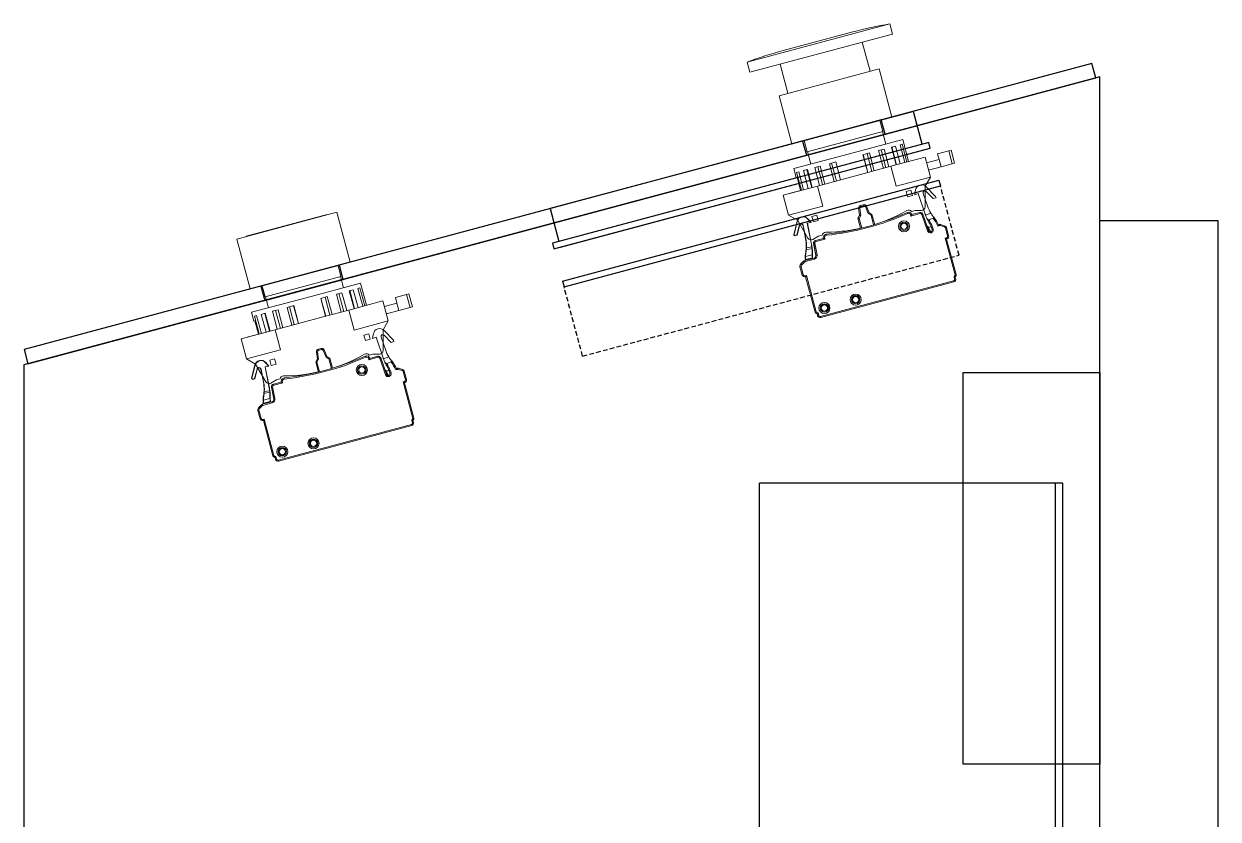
# Model space of a CAD drawing. Header units: millimetres. Extents: x -829 to 2887, y -460 to 1788.
# Drawn here: x -829 to -506, y 721.7 to 936.8 of the extents above; entities that cross this region are included whole.
import ezdxf

# ---------------------------------------------------------------- set-up
doc = ezdxf.new("R2010")
doc.units = ezdxf.units.MM
doc.linetypes.add('HIDDEN', pattern=[1.905, 1.27, -0.635])
doc.layers.add('Canaletas', color=1, linetype='Continuous')

msp = doc.modelspace()

# ---------------------------------------------------------------- linework, layer by layer
at = {"linetype": 'Continuous', "lineweight": 15}
for p, q in [((-633.429, 926.483), (-594.792, 936.836)), ((-594.792, 936.836), (-594.054, 934.083)), ((-632.691, 923.731), (-594.054, 934.083)), ((-623.657, 929.619), (-604.822, 934.666)), ((-602.264, 931.883), (-600.155, 924.011)), ((-632.691, 923.731), (-633.429, 926.483)), ((-624.786, 917.411), (-597.74, 924.658)), ((-622.371, 918.058), (-624.481, 925.931)), ((-597.74, 924.658), (-594.246, 911.618)), ((-621.292, 904.371), (-624.786, 917.411)), ((-621.292, 904.371), (-594.246, 911.618)), ((-617.205, 902.257), (-596.728, 907.744)), ((-597.53, 910.738), (-596.728, 907.744)), ((-596.824, 907.718), (-595.919, 904.337)), ((-617.205, 902.257), (-618.008, 905.251)), ((-591.33, 905.567), (-606.061, 901.62)), ((-591.33, 905.567), (-589.726, 899.578)), ((-606.061, 901.62), (-620.791, 897.673)), ((-616.203, 898.902), (-617.109, 902.283)), ((-602.083, 901.443), (-600.332, 901.912)), ((-602.083, 901.443), (-600.789, 896.613)), ((-602.048, 901.452), (-600.754, 896.623)), ((-600.946, 901.748), (-599.651, 896.918)), ((-600.332, 901.912), (-599.037, 897.083)), ((-597.854, 902.576), (-596.364, 902.975)), ((-597.854, 902.576), (-596.56, 897.747)), ((-597.191, 902.754), (-595.897, 897.924)), ((-596.364, 902.975), (-595.07, 898.146)), ((-594.398, 903.502), (-593.315, 903.792)), ((-594.398, 903.502), (-593.103, 898.673)), ((-594.274, 903.535), (-592.98, 898.706)), ((-593.315, 903.792), (-592.021, 898.963)), ((-592.053, 904.131), (-591.484, 904.283)), ((-592.053, 904.131), (-590.759, 899.301)), ((-591.484, 904.283), (-590.19, 899.453)), ((-578.87, 902.487), (-581.902, 901.674)), ((-581.488, 900.129), (-581.902, 901.674)), ((-578.234, 902.657), (-578.87, 902.487)), ((-577.938, 899.009), (-578.87, 902.487)), ((-578.234, 902.657), (-577.302, 899.18)), ((-615.136, 897.945), (-613.647, 898.345)), ((-615.136, 897.945), (-613.842, 893.116)), ((-614.31, 898.167), (-613.015, 893.337)), ((-613.647, 898.345), (-612.353, 893.515)), ((-611.169, 899.008), (-609.418, 899.478)), ((-611.169, 899.008), (-609.875, 894.179)), ((-610.555, 899.173), (-609.261, 894.343)), ((-609.452, 899.468), (-608.158, 894.639)), ((-609.418, 899.478), (-608.124, 894.648)), ((-601.8, 896.343), (-594.507, 898.297)), ((-585.282, 900.768), (-594.507, 898.297)), ((-594.507, 898.297), (-593.058, 892.887)), ((-583.833, 895.359), (-585.282, 900.768)), ((-584.868, 899.223), (-581.488, 900.129)), ((-584.351, 897.291), (-580.97, 898.197)), ((-581.488, 900.129), (-580.97, 898.197)), ((-577.938, 899.009), (-580.97, 898.197)), ((-577.302, 899.18), (-577.938, 899.009)), ((-620.157, 895.306), (-620.791, 897.673)), ((-620.157, 895.306), (-619.907, 895.373)), ((-620.017, 896.638), (-619.448, 896.79)), ((-620.017, 896.638), (-618.725, 891.818)), ((-619.907, 895.373), (-618.939, 891.761)), ((-619.448, 896.79), (-618.154, 891.961)), ((-618.185, 897.128), (-617.103, 897.418)), ((-618.185, 897.128), (-616.891, 892.299)), ((-617.227, 897.385), (-615.932, 892.556)), ((-617.103, 897.418), (-615.809, 892.589)), ((-614.405, 892.965), (-607.112, 894.919)), ((-601.8, 896.343), (-607.112, 894.919)), ((-593.058, 892.887), (-583.833, 895.359)), ((-583.833, 895.359), (-585.247, 892.91)), ((-614.405, 892.965), (-623.63, 890.493)), ((-618.156, 891.97), (-621.052, 891.194)), ((-612.956, 887.556), (-614.405, 892.965)), ((-590.415, 891.525), (-589.111, 891.874)), ((-590.415, 891.525), (-590.027, 890.076)), ((-589.111, 891.874), (-588.723, 890.425)), ((-587.837, 891.907), (-588.093, 890.594)), ((-585.247, 887.375), (-585.247, 892.91)), ((-582.43, 890.158), (-584.946, 892.763)), ((-622.18, 885.084), (-623.63, 890.493)), ((-621.396, 891.102), (-622.308, 890.858)), ((-622.308, 890.858), (-622.306, 890.848)), ((-621.052, 891.194), (-621.396, 891.102)), ((-621.396, 891.102), (-621.394, 891.092)), ((-621.052, 891.194), (-621.049, 891.185)), ((-588.723, 890.425), (-590.027, 890.076)), ((-588.093, 890.594), (-587.147, 890.92)), ((-587.147, 890.92), (-585.239, 885.377)), ((-584.621, 887.576), (-585.789, 890.968)), ((-584.956, 891.479), (-583.096, 889.552)), ((-583.096, 889.552), (-582.323, 889.759)), ((-582.323, 889.759), (-582.43, 890.158)), ((-771.446, 878.631), (-744.4, 885.878)), ((-768.864, 879.427), (-747.034, 885.276)), ((-747.034, 885.276), (-747.008, 885.179)), ((-744.4, 885.878), (-740.777, 872.355)), ((-622.18, 885.084), (-612.956, 887.556)), ((-619.731, 883.67), (-622.18, 885.084)), ((-614.563, 885.055), (-615.867, 884.705)), ((-614.175, 883.606), (-614.563, 885.055)), ((-602.996, 885.048), (-603.453, 884.257)), ((-603.245, 886.939), (-602.996, 885.048)), ((-602.686, 884.986), (-602.948, 886.978)), ((-601.987, 887.907), (-602.733, 887.707)), ((-602.733, 887.707), (-602.655, 887.417)), ((-602.655, 887.417), (-601.909, 887.617)), ((-601.987, 887.907), (-601.909, 887.617)), ((-601.436, 887.384), (-600.667, 885.527)), ((-600.429, 885.736), (-601.159, 887.498)), ((-600.667, 885.527), (-599.895, 885.082)), ((-599.638, 885.279), (-600.429, 885.736)), ((-599.895, 885.082), (-599.194, 882.463)), ((-598.906, 882.548), (-599.638, 885.279)), ((-589.119, 884.832), (-586.625, 885.501)), ((-588, 886.375), (-588.966, 886.116)), ((-586.702, 885.791), (-588.829, 885.221)), ((-586.247, 886.375), (-588, 886.375)), ((-586.702, 885.791), (-586.625, 885.501)), ((-586.143, 885.245), (-584.614, 880.806)), ((-584.331, 880.903), (-585.859, 885.342)), ((-585.129, 885.073), (-583.695, 885.612)), ((-620.795, 879.878), (-619.919, 883.392)), ((-620.723, 879.879), (-619.851, 883.375)), ((-619.335, 882.302), (-619.973, 879.743)), ((-619.851, 883.375), (-619.919, 883.392)), ((-619.267, 882.285), (-619.915, 879.686)), ((-619.731, 883.67), (-616.963, 878.876)), ((-619.335, 882.302), (-619.267, 882.285)), ((-618.223, 882.273), (-618.291, 882.259)), ((-617.607, 878.737), (-618.291, 882.259)), ((-617.538, 878.75), (-618.223, 882.273)), ((-616.188, 883.072), (-617.159, 882.883)), ((-617.159, 882.883), (-616.041, 877.129)), ((-617.091, 882.897), (-615.972, 877.142)), ((-617.039, 884.05), (-616.986, 884.096)), ((-617.039, 884.05), (-616.188, 883.072)), ((-616.986, 884.096), (-616.109, 883.087)), ((-616.188, 883.072), (-616.109, 883.087)), ((-615.479, 883.256), (-615.867, 884.705)), ((-615.479, 883.256), (-614.175, 883.606)), ((-603.453, 884.257), (-602.721, 881.526)), ((-603.131, 884.215), (-602.686, 884.986)), ((-602.43, 881.596), (-603.131, 884.215)), ((-584.77, 882.179), (-583.746, 880.583)), ((-584.244, 883.833), (-583.096, 884.265)), ((-583.977, 881.862), (-583.63, 881.955)), ((-581.802, 882.134), (-581.393, 882.244)), ((-581.471, 882.534), (-581.635, 882.49)), ((-581.393, 882.244), (-581.471, 882.534)), ((-581.186, 882.244), (-580.084, 881.949)), ((-580.007, 882.238), (-581.108, 882.534)), ((-767.823, 865.108), (-771.446, 878.631)), ((-768.838, 879.33), (-768.864, 879.427)), ((-620.723, 879.879), (-620.795, 879.878)), ((-620.688, 879.479), (-620.795, 879.878)), ((-620.638, 879.565), (-620.723, 879.879)), ((-619.915, 879.686), (-620.688, 879.479)), ((-620.638, 879.565), (-620.688, 879.479)), ((-619.973, 879.743), (-620.638, 879.565)), ((-619.973, 879.743), (-619.915, 879.686)), ((-617.538, 878.75), (-617.607, 878.737)), ((-615.597, 878.51), (-614.08, 879.386)), ((-612.784, 878.802), (-614.907, 878.233)), ((-614.829, 877.943), (-612.339, 878.611)), ((-613.114, 879.645), (-614.08, 879.386)), ((-583.384, 881.193), (-583.094, 881.27)), ((-579.481, 878.925), (-579.82, 878.835)), ((-579.82, 878.835), (-577.18, 868.984)), ((-579.802, 881.666), (-579.512, 881.743)), ((-579.802, 881.666), (-579.199, 879.415)), ((-578.909, 879.493), (-579.512, 881.743)), ((-579.481, 878.925), (-579.404, 878.636)), ((-579.452, 878.623), (-579.404, 878.636)), ((-576.89, 869.062), (-579.452, 878.623)), ((-579.199, 879.415), (-578.909, 879.493)), ((-617.402, 875.767), (-615.888, 876.018)), ((-615.934, 876.478), (-617.37, 876.241)), ((-616.041, 877.129), (-615.972, 877.142)), ((-615.417, 877.422), (-615.413, 877.423)), ((-614.79, 874.196), (-615.417, 877.422)), ((-615.413, 877.423), (-614.801, 874.277)), ((-614.506, 874.334), (-615.118, 877.481)), ((-614.907, 878.233), (-614.911, 878.232)), ((-614.907, 878.233), (-614.829, 877.943)), ((-767.823, 865.108), (-740.777, 872.355)), ((-618.127, 872.614), (-618.934, 871.808)), ((-618.721, 871.596), (-617.915, 872.402)), ((-615.307, 873.467), (-617.813, 872.796)), ((-617.736, 872.506), (-617.813, 872.796)), ((-617.736, 872.506), (-615.229, 873.177)), ((-615.834, 874.361), (-617.598, 873.889)), ((-617.585, 873.064), (-617.59, 873.062)), ((-617.576, 872.859), (-617.59, 873.062)), ((-617.585, 873.064), (-615.762, 873.552)), ((-617.474, 875.226), (-617.555, 875.239)), ((-615.839, 874.779), (-615.757, 874.778)), ((-615.762, 873.552), (-615.757, 873.554)), ((-615.229, 873.177), (-615.307, 873.467)), ((-744.061, 871.475), (-743.259, 868.481)), ((-618.825, 871.21), (-619.115, 871.132)), ((-619.115, 871.132), (-618.512, 868.881)), ((-618.222, 868.959), (-618.825, 871.21)), ((-618.222, 868.959), (-618.512, 868.881)), ((-577.18, 868.984), (-576.89, 869.062)), ((-763.736, 862.994), (-764.539, 865.988)), ((-763.736, 862.994), (-743.259, 868.481)), ((-737.965, 866.69), (-752.695, 862.743)), ((-743.355, 868.455), (-742.553, 865.461)), ((-737.965, 866.69), (-736.36, 860.701)), ((-617.394, 868.767), (-617.732, 868.676)), ((-617.732, 868.676), (-617.654, 868.386)), ((-617.654, 868.386), (-617.606, 868.399)), ((-617.606, 868.399), (-615.044, 858.839)), ((-614.755, 858.916), (-617.394, 868.767)), ((-577.578, 867.323), (-613.58, 857.676)), ((-613.502, 857.386), (-577.5, 867.033)), ((-577.578, 867.323), (-577.5, 867.033)), ((-577.432, 868.195), (-577.305, 867.846)), ((-577.023, 867.949), (-577.15, 868.297)), ((-752.695, 862.743), (-767.426, 858.796)), ((-762.837, 860.025), (-763.64, 863.02)), ((-748.717, 862.567), (-746.966, 863.036)), ((-748.717, 862.567), (-747.423, 857.737)), ((-748.682, 862.576), (-747.388, 857.746)), ((-747.58, 862.871), (-746.286, 858.042)), ((-746.966, 863.036), (-745.672, 858.206)), ((-744.488, 863.7), (-742.998, 864.099)), ((-744.488, 863.7), (-743.194, 858.87)), ((-743.825, 863.877), (-742.531, 859.048)), ((-742.998, 864.099), (-741.704, 859.269)), ((-741.032, 864.626), (-739.95, 864.916)), ((-741.032, 864.626), (-739.738, 859.796)), ((-740.908, 864.659), (-739.614, 859.829)), ((-739.95, 864.916), (-738.656, 860.086)), ((-738.687, 865.254), (-738.118, 865.407)), ((-738.687, 865.254), (-737.393, 860.425)), ((-738.118, 865.407), (-736.824, 860.577)), ((-725.504, 863.61), (-728.536, 862.798)), ((-728.122, 861.252), (-728.536, 862.798)), ((-724.869, 863.78), (-725.504, 863.61)), ((-724.572, 860.133), (-725.504, 863.61)), ((-724.869, 863.78), (-723.937, 860.303)), ((-604.213, 863.098), (-604.22, 863.122)), ((-761.771, 859.069), (-760.281, 859.468)), ((-760.944, 859.29), (-759.65, 854.461)), ((-760.281, 859.468), (-758.987, 854.638)), ((-757.803, 860.132), (-756.052, 860.601)), ((-757.803, 860.132), (-756.509, 855.302)), ((-757.189, 860.297), (-755.895, 855.467)), ((-756.087, 860.592), (-754.793, 855.762)), ((-756.052, 860.601), (-754.758, 855.772)), ((-748.434, 857.466), (-741.142, 859.42)), ((-731.917, 861.892), (-741.142, 859.42)), ((-741.142, 859.42), (-739.692, 854.011)), ((-730.468, 856.483), (-731.917, 861.892)), ((-731.503, 860.346), (-728.122, 861.252)), ((-730.985, 858.415), (-727.604, 859.32)), ((-728.122, 861.252), (-727.604, 859.32)), ((-724.572, 860.133), (-727.604, 859.32)), ((-723.937, 860.303), (-724.572, 860.133)), ((-603.752, 861.41), (-603.759, 861.434)), ((-766.792, 856.43), (-767.426, 858.796)), ((-766.792, 856.43), (-766.541, 856.497)), ((-766.651, 857.761), (-766.082, 857.914)), ((-766.651, 857.761), (-765.36, 852.941)), ((-766.541, 856.497), (-765.573, 852.884)), ((-766.082, 857.914), (-764.788, 853.084)), ((-764.82, 858.252), (-763.737, 858.542)), ((-764.82, 858.252), (-763.526, 853.422)), ((-763.861, 858.509), (-762.567, 853.679)), ((-763.737, 858.542), (-762.443, 853.712)), ((-761.771, 859.069), (-760.477, 854.239)), ((-761.04, 854.088), (-753.747, 856.043)), ((-748.434, 857.466), (-753.747, 856.043)), ((-739.692, 854.011), (-730.468, 856.483)), ((-730.468, 856.483), (-731.882, 854.033)), ((-614.755, 858.916), (-615.044, 858.839)), ((-614.437, 858.306), (-614.373, 857.941)), ((-614.077, 857.993), (-614.142, 858.359)), ((-613.58, 857.676), (-613.502, 857.386)), ((-761.04, 854.088), (-770.264, 851.617)), ((-764.791, 853.094), (-767.687, 852.318)), ((-759.59, 848.679), (-761.04, 854.088)), ((-737.049, 852.649), (-735.745, 852.998)), ((-735.745, 852.998), (-735.357, 851.549)), ((-734.472, 853.03), (-734.727, 851.718)), ((-731.882, 848.498), (-731.882, 854.033)), ((-729.065, 851.282), (-731.58, 853.887)), ((-768.815, 846.208), (-770.264, 851.617)), ((-768.031, 852.226), (-768.943, 851.981)), ((-768.943, 851.981), (-768.94, 851.971)), ((-767.687, 852.318), (-768.031, 852.226)), ((-768.031, 852.226), (-768.028, 852.216)), ((-767.687, 852.318), (-767.684, 852.308)), ((-737.049, 852.649), (-736.661, 851.2)), ((-735.357, 851.549), (-736.661, 851.2)), ((-734.727, 851.718), (-733.782, 852.043)), ((-733.782, 852.043), (-731.873, 846.501)), ((-731.255, 848.699), (-732.423, 852.092)), ((-731.591, 852.602), (-729.73, 850.676)), ((-729.73, 850.676), (-728.958, 850.883)), ((-728.958, 850.883), (-729.065, 851.282)), ((-768.815, 846.208), (-759.59, 848.679)), ((-749.88, 848.063), (-749.631, 846.171)), ((-749.32, 846.11), (-749.582, 848.102)), ((-748.621, 849.03), (-749.367, 848.83)), ((-749.367, 848.83), (-749.289, 848.541)), ((-749.289, 848.541), (-748.544, 848.74)), ((-748.621, 849.03), (-748.544, 848.74)), ((-748.07, 848.507), (-747.301, 846.651)), ((-747.063, 846.859), (-747.793, 848.622)), ((-747.301, 846.651), (-746.53, 846.205)), ((-746.272, 846.403), (-747.063, 846.859)), ((-745.54, 843.672), (-746.272, 846.403)), ((-735.754, 845.956), (-733.259, 846.624)), ((-734.634, 847.498), (-735.6, 847.239)), ((-733.337, 846.914), (-735.464, 846.344)), ((-732.882, 847.498), (-734.634, 847.498)), ((-733.337, 846.914), (-733.259, 846.624)), ((-732.777, 846.368), (-731.249, 841.929)), ((-730.965, 842.027), (-732.494, 846.466)), ((-731.764, 846.197), (-730.33, 846.736)), ((-766.365, 844.793), (-768.815, 846.208)), ((-767.429, 841.002), (-766.553, 844.516)), ((-767.357, 841.003), (-766.485, 844.499)), ((-765.969, 843.425), (-766.607, 840.867)), ((-766.485, 844.499), (-766.553, 844.516)), ((-765.902, 843.409), (-766.55, 840.81)), ((-766.365, 844.793), (-763.598, 840)), ((-765.969, 843.425), (-765.902, 843.409)), ((-764.857, 843.396), (-764.926, 843.383)), ((-764.241, 839.861), (-764.926, 843.383)), ((-764.173, 839.874), (-764.857, 843.396)), ((-762.823, 844.195), (-763.794, 844.007)), ((-763.794, 844.007), (-762.675, 838.252)), ((-763.725, 844.02), (-762.607, 838.266)), ((-763.673, 845.174), (-763.621, 845.22)), ((-763.673, 845.174), (-762.823, 844.195)), ((-763.621, 845.22), (-762.744, 844.211)), ((-762.823, 844.195), (-762.744, 844.211)), ((-761.198, 846.178), (-762.502, 845.829)), ((-762.113, 844.38), (-762.502, 845.829)), ((-762.113, 844.38), (-760.809, 844.729)), ((-760.809, 844.729), (-761.198, 846.178)), ((-749.631, 846.171), (-750.088, 845.38)), ((-750.088, 845.38), (-749.356, 842.649)), ((-749.766, 845.338), (-749.32, 846.11)), ((-749.064, 842.72), (-749.766, 845.338)), ((-746.53, 846.205), (-745.828, 843.587)), ((-731.404, 843.302), (-730.38, 841.707)), ((-730.878, 844.957), (-729.73, 845.389)), ((-730.612, 842.985), (-730.264, 843.079)), ((-728.436, 843.258), (-728.027, 843.367)), ((-728.105, 843.657), (-728.269, 843.613)), ((-728.027, 843.367), (-728.105, 843.657)), ((-727.82, 843.367), (-726.719, 843.072)), ((-726.641, 843.362), (-727.743, 843.657)), ((-767.357, 841.003), (-767.429, 841.002)), ((-767.322, 840.603), (-767.429, 841.002)), ((-767.273, 840.688), (-767.357, 841.003)), ((-766.55, 840.81), (-767.322, 840.603)), ((-767.273, 840.688), (-767.322, 840.603)), ((-766.607, 840.867), (-767.273, 840.688)), ((-766.607, 840.867), (-766.55, 840.81)), ((-764.173, 839.874), (-764.241, 839.861)), ((-762.232, 839.634), (-760.714, 840.51)), ((-759.419, 839.925), (-761.541, 839.357)), ((-759.748, 840.769), (-760.714, 840.51)), ((-730.019, 842.316), (-729.729, 842.394)), ((-726.116, 840.049), (-726.454, 839.958)), ((-726.454, 839.958), (-723.815, 830.108)), ((-726.436, 842.789), (-726.146, 842.867)), ((-726.436, 842.789), (-725.833, 840.539)), ((-725.543, 840.617), (-726.146, 842.867)), ((-726.116, 840.049), (-726.038, 839.759)), ((-725.833, 840.539), (-725.543, 840.617)), ((-764.037, 836.891), (-762.522, 837.141)), ((-762.568, 837.602), (-764.005, 837.364)), ((-762.675, 838.252), (-762.607, 838.266)), ((-762.052, 838.546), (-762.047, 838.547)), ((-761.425, 835.319), (-762.052, 838.546)), ((-762.047, 838.547), (-761.435, 835.4)), ((-761.141, 835.458), (-761.753, 838.604)), ((-761.541, 839.357), (-761.546, 839.355)), ((-761.541, 839.357), (-761.463, 839.067)), ((-761.463, 839.067), (-758.974, 839.734)), ((-726.087, 839.746), (-726.038, 839.759)), ((-723.525, 830.185), (-726.087, 839.746)), ((-764.762, 833.738), (-765.568, 832.932)), ((-765.356, 832.719), (-764.55, 833.526)), ((-761.941, 834.591), (-764.448, 833.919)), ((-764.37, 833.629), (-764.448, 833.919)), ((-764.37, 833.629), (-761.864, 834.301)), ((-762.469, 835.485), (-764.232, 835.012)), ((-764.22, 834.187), (-764.225, 834.186)), ((-764.211, 833.983), (-764.225, 834.186)), ((-764.22, 834.187), (-762.396, 834.676)), ((-764.109, 836.35), (-764.189, 836.363)), ((-762.473, 835.903), (-762.392, 835.902)), ((-762.396, 834.676), (-762.391, 834.677)), ((-761.864, 834.301), (-761.941, 834.591)), ((-765.459, 832.333), (-765.749, 832.255)), ((-765.749, 832.255), (-765.146, 830.005)), ((-764.856, 830.083), (-765.459, 832.333)), ((-723.815, 830.108), (-723.525, 830.185)), ((-764.856, 830.083), (-765.146, 830.005)), ((-764.029, 829.89), (-764.367, 829.8)), ((-764.367, 829.8), (-764.289, 829.51)), ((-764.289, 829.51), (-764.241, 829.523)), ((-764.241, 829.523), (-761.679, 819.962)), ((-761.389, 820.04), (-764.029, 829.89)), ((-724.212, 828.446), (-760.214, 818.8)), ((-760.136, 818.51), (-724.134, 828.157)), ((-724.212, 828.446), (-724.134, 828.157)), ((-724.067, 829.318), (-723.94, 828.97)), ((-723.658, 829.072), (-723.785, 829.421)), ((-750.848, 824.221), (-750.854, 824.245)), ((-750.387, 822.533), (-750.393, 822.558)), ((-761.389, 820.04), (-761.679, 819.962)), ((-761.071, 819.43), (-761.007, 819.064)), ((-760.712, 819.117), (-760.776, 819.482)), ((-760.214, 818.8), (-760.136, 818.51))]:
    msp.add_line(p, q, dxfattribs=at)
for p, q in [((-538.025, 922.541), (-829.025, 844.568)), ((-538.025, 422.541), (-538.025, 922.541)), ((-588.45, 913.171), (-686.685, 886.849)), ((-586.069, 904.284), (-588.45, 913.171)), ((-584.282, 904.763), (-686.091, 877.484)), ((-583.868, 903.218), (-584.282, 904.763)), ((-685.677, 875.938), (-583.868, 903.218)), ((-683.89, 876.417), (-585.655, 902.739)), ((-683.347, 867.245), (-581.539, 894.524)), ((-682.933, 865.699), (-581.125, 892.979)), ((-581.539, 894.524), (-581.125, 892.979)), ((-686.685, 886.849), (-684.304, 877.963)), ((-506.025, 883.541), (-538.025, 883.541)), ((-506.025, 583.541), (-506.025, 883.541)), ((-686.091, 877.484), (-685.677, 875.938)), ((-683.347, 867.245), (-682.933, 865.699)), ((-829.025, 844.568), (-829.025, 422.541)), ((-550.025, 442.541), (-550.025, 812.541)), ((-548.025, 442.541), (-548.025, 812.541))]:
    msp.add_line(p, q)
at = {"linetype": 'HIDDEN'}
for p, q in [((-576.104, 874.24), (-581.125, 892.979)), ((-677.912, 846.961), (-576.104, 874.24)), ((-677.912, 846.961), (-682.933, 865.699))]:
    msp.add_line(p, q, dxfattribs=at)
for points in [[(-539.119, 922.248), (-540.154, 926.112), (-828.966, 848.725), (-827.931, 844.861)], [(-587.415, 909.307), (-588.45, 913.171), (-686.685, 886.849), (-685.65, 882.985)], [(-596.109, 906.978), (-597.144, 910.842), (-618.394, 905.148), (-617.359, 901.284)], [(-742.639, 867.715), (-743.675, 871.579), (-764.925, 865.885), (-763.89, 862.021)], [(-575.025, 736.541), (-575.025, 842.541), (-538.025, 842.541), (-538.025, 736.541)]]:
    msp.add_lwpolyline(points, close=True)
at = {"linetype": 'Continuous', "lineweight": 15, "flags": 128}
for points in [[(-603.245, 886.939), (-603.24, 886.94), (-603.223, 886.942), (-603.195, 886.946), (-603.158, 886.951), (-603.113, 886.957), (-603.062, 886.963), (-603.006, 886.971), (-602.948, 886.978)], [(-602.996, 885.048), (-602.99, 885.047), (-602.973, 885.043), (-602.944, 885.038), (-602.905, 885.03), (-602.858, 885.02), (-602.805, 885.01), (-602.746, 884.998), (-602.686, 884.986)], [(-601.159, 887.498), (-601.164, 887.496), (-601.18, 887.49), (-601.206, 887.479), (-601.24, 887.465), (-601.282, 887.447), (-601.33, 887.428), (-601.382, 887.406), (-601.436, 887.384)], [(-600.429, 885.736), (-600.433, 885.732), (-600.447, 885.72), (-600.469, 885.701), (-600.499, 885.675), (-600.535, 885.643), (-600.576, 885.607), (-600.62, 885.568), (-600.667, 885.527)], [(-599.638, 885.279), (-599.643, 885.275), (-599.657, 885.264), (-599.681, 885.246), (-599.713, 885.221), (-599.752, 885.191), (-599.797, 885.157), (-599.845, 885.12), (-599.895, 885.082)], [(-590.064, 885.81), (-590.062, 885.805), (-590.055, 885.789), (-590.043, 885.764), (-590.028, 885.73), (-590.01, 885.688), (-589.989, 885.641), (-589.966, 885.589), (-589.942, 885.536)], [(-585.859, 885.342), (-585.864, 885.341), (-585.88, 885.335), (-585.906, 885.326), (-585.941, 885.314), (-585.985, 885.299), (-586.034, 885.282), (-586.087, 885.264), (-586.143, 885.245)], [(-603.131, 884.215), (-603.187, 884.222), (-603.241, 884.229), (-603.292, 884.236), (-603.338, 884.242), (-603.378, 884.247), (-603.41, 884.251), (-603.434, 884.254), (-603.448, 884.256), (-603.453, 884.257)], [(-584.243, 883.223), (-584.238, 883.225), (-584.224, 883.234), (-584.2, 883.248), (-584.168, 883.267), (-584.129, 883.291), (-584.084, 883.317), (-584.036, 883.346), (-583.985, 883.376)], [(-582.987, 884.463), (-582.971, 884.476), (-582.957, 884.488), (-582.945, 884.498), (-582.934, 884.506), (-582.926, 884.512), (-582.921, 884.517), (-582.917, 884.52), (-582.916, 884.521)], [(-581.186, 882.244), (-581.171, 882.3), (-581.156, 882.355), (-581.143, 882.405), (-581.131, 882.449), (-581.121, 882.485), (-581.114, 882.512), (-581.11, 882.528), (-581.108, 882.534)], [(-580.084, 881.949), (-580.069, 882.005), (-580.055, 882.06), (-580.041, 882.11), (-580.03, 882.154), (-580.02, 882.19), (-580.013, 882.216), (-580.008, 882.233), (-580.007, 882.238)], [(-612.01, 879.93), (-612.009, 879.924), (-612.007, 879.907), (-612.004, 879.88), (-612, 879.842), (-611.996, 879.797), (-611.99, 879.746), (-611.984, 879.69), (-611.978, 879.631)], [(-584.331, 880.903), (-584.336, 880.901), (-584.352, 880.896), (-584.378, 880.887), (-584.413, 880.875), (-584.456, 880.86), (-584.505, 880.843), (-584.559, 880.825), (-584.614, 880.806)], [(-579.82, 878.835), (-579.748, 878.793), (-579.679, 878.754), (-579.615, 878.717), (-579.56, 878.685), (-579.514, 878.659), (-579.48, 878.639), (-579.459, 878.627), (-579.452, 878.623)], [(-615.413, 877.423), (-615.407, 877.425), (-615.39, 877.428), (-615.363, 877.433), (-615.326, 877.44), (-615.282, 877.449), (-615.231, 877.459), (-615.176, 877.47), (-615.118, 877.481)], [(-617.915, 872.402), (-617.957, 872.444), (-617.996, 872.483), (-618.033, 872.52), (-618.065, 872.552), (-618.092, 872.579), (-618.111, 872.598), (-618.123, 872.61), (-618.127, 872.614)], [(-615.757, 873.554), (-615.738, 873.43), (-615.727, 873.355)], [(-614.801, 874.277), (-614.795, 874.278), (-614.779, 874.281), (-614.751, 874.287), (-614.715, 874.294), (-614.67, 874.302), (-614.619, 874.312), (-614.564, 874.323), (-614.506, 874.334)], [(-618.721, 871.596), (-618.763, 871.637), (-618.803, 871.677), (-618.839, 871.714), (-618.871, 871.746), (-618.898, 871.772), (-618.917, 871.792), (-618.93, 871.804), (-618.934, 871.808)], [(-617.394, 868.767), (-617.435, 868.695), (-617.475, 868.626), (-617.512, 868.563), (-617.544, 868.507), (-617.57, 868.461), (-617.59, 868.427), (-617.602, 868.406), (-617.606, 868.399)], [(-577.432, 868.195), (-577.377, 868.215), (-577.324, 868.234), (-577.275, 868.252), (-577.233, 868.267), (-577.198, 868.28), (-577.172, 868.29), (-577.156, 868.295), (-577.15, 868.297)], [(-577.305, 867.846), (-577.25, 867.866), (-577.197, 867.885), (-577.149, 867.903), (-577.106, 867.919), (-577.071, 867.931), (-577.045, 867.941), (-577.029, 867.947), (-577.023, 867.949)], [(-577.256, 868.771), (-577.221, 868.723), (-577.188, 868.678), (-577.158, 868.636), (-577.131, 868.599), (-577.109, 868.569), (-577.093, 868.546), (-577.083, 868.532), (-577.08, 868.528)], [(-614.582, 858.769), (-614.588, 858.711), (-614.594, 858.655), (-614.599, 858.603), (-614.604, 858.558), (-614.608, 858.521), (-614.611, 858.493), (-614.613, 858.476), (-614.613, 858.471)], [(-614.142, 858.359), (-614.199, 858.348), (-614.255, 858.339), (-614.306, 858.33), (-614.35, 858.322), (-614.387, 858.315), (-614.415, 858.31), (-614.431, 858.307), (-614.437, 858.306)], [(-614.077, 857.993), (-614.135, 857.983), (-614.19, 857.973), (-614.241, 857.964), (-614.286, 857.956), (-614.323, 857.95), (-614.35, 857.945), (-614.367, 857.942), (-614.373, 857.941)], [(-749.88, 848.063), (-749.874, 848.064), (-749.857, 848.066), (-749.83, 848.069), (-749.793, 848.074), (-749.748, 848.08), (-749.696, 848.087), (-749.641, 848.094), (-749.582, 848.102)], [(-747.793, 848.622), (-747.799, 848.62), (-747.814, 848.613), (-747.84, 848.603), (-747.874, 848.588), (-747.916, 848.571), (-747.964, 848.551), (-748.016, 848.53), (-748.07, 848.507)], [(-747.063, 846.859), (-747.068, 846.855), (-747.081, 846.844), (-747.103, 846.824), (-747.133, 846.798), (-747.169, 846.767), (-747.21, 846.731), (-747.255, 846.691), (-747.301, 846.651)], [(-746.272, 846.403), (-746.277, 846.399), (-746.292, 846.388), (-746.316, 846.369), (-746.348, 846.345), (-746.387, 846.315), (-746.431, 846.281), (-746.48, 846.244), (-746.53, 846.205)], [(-736.698, 846.934), (-736.696, 846.928), (-736.689, 846.913), (-736.678, 846.887), (-736.663, 846.853), (-736.644, 846.812), (-736.623, 846.764), (-736.6, 846.713), (-736.577, 846.66)], [(-732.494, 846.466), (-732.499, 846.464), (-732.515, 846.459), (-732.541, 846.45), (-732.576, 846.437), (-732.619, 846.423), (-732.668, 846.406), (-732.722, 846.387), (-732.777, 846.368)], [(-749.766, 845.338), (-749.822, 845.345), (-749.876, 845.353), (-749.927, 845.359), (-749.973, 845.365), (-750.012, 845.371), (-750.044, 845.375), (-750.068, 845.378), (-750.083, 845.38), (-750.088, 845.38)], [(-749.631, 846.171), (-749.625, 846.17), (-749.607, 846.167), (-749.579, 846.161), (-749.54, 846.153), (-749.493, 846.144), (-749.439, 846.133), (-749.381, 846.122), (-749.32, 846.11)], [(-730.877, 844.346), (-730.873, 844.349), (-730.858, 844.357), (-730.834, 844.372), (-730.802, 844.391), (-730.763, 844.414), (-730.719, 844.441), (-730.67, 844.47), (-730.62, 844.5)], [(-729.621, 845.587), (-729.605, 845.6), (-729.591, 845.611), (-729.579, 845.621), (-729.569, 845.63), (-729.561, 845.636), (-729.555, 845.641), (-729.552, 845.643), (-729.551, 845.644)], [(-727.82, 843.367), (-727.805, 843.424), (-727.791, 843.478), (-727.777, 843.528), (-727.766, 843.572), (-727.756, 843.608), (-727.749, 843.635), (-727.744, 843.652), (-727.743, 843.657)], [(-726.719, 843.072), (-726.704, 843.129), (-726.689, 843.183), (-726.676, 843.233), (-726.664, 843.277), (-726.654, 843.313), (-726.647, 843.34), (-726.643, 843.356), (-726.641, 843.362)], [(-758.644, 841.053), (-758.644, 841.048), (-758.642, 841.031), (-758.639, 841.003), (-758.635, 840.966), (-758.63, 840.921), (-758.625, 840.869), (-758.619, 840.813), (-758.613, 840.755)], [(-730.965, 842.027), (-730.97, 842.025), (-730.986, 842.02), (-731.012, 842.011), (-731.047, 841.998), (-731.091, 841.984), (-731.14, 841.967), (-731.193, 841.948), (-731.249, 841.929)], [(-726.454, 839.958), (-726.382, 839.917), (-726.313, 839.877), (-726.25, 839.841), (-726.194, 839.808), (-726.148, 839.782), (-726.115, 839.762), (-726.094, 839.75), (-726.087, 839.746)], [(-762.047, 838.547), (-762.041, 838.548), (-762.025, 838.551), (-761.997, 838.557), (-761.961, 838.564), (-761.916, 838.572), (-761.865, 838.582), (-761.81, 838.593), (-761.753, 838.604)], [(-764.55, 833.526), (-764.591, 833.567), (-764.631, 833.607), (-764.667, 833.644), (-764.7, 833.676), (-764.726, 833.702), (-764.746, 833.722), (-764.758, 833.734), (-764.762, 833.738)], [(-762.391, 834.677), (-762.373, 834.553), (-762.361, 834.478)], [(-761.435, 835.4), (-761.43, 835.402), (-761.413, 835.405), (-761.386, 835.41), (-761.349, 835.417), (-761.305, 835.426), (-761.254, 835.436), (-761.198, 835.446), (-761.141, 835.458)], [(-765.356, 832.719), (-765.397, 832.761), (-765.437, 832.801), (-765.474, 832.837), (-765.506, 832.869), (-765.532, 832.896), (-765.552, 832.915), (-765.564, 832.927), (-765.568, 832.932)], [(-764.029, 829.89), (-764.07, 829.819), (-764.11, 829.75), (-764.146, 829.686), (-764.179, 829.631), (-764.205, 829.585), (-764.224, 829.551), (-764.237, 829.53), (-764.241, 829.523)], [(-724.067, 829.318), (-724.012, 829.338), (-723.959, 829.358), (-723.91, 829.375), (-723.867, 829.391), (-723.832, 829.404), (-723.806, 829.413), (-723.79, 829.419), (-723.785, 829.421)], [(-723.94, 828.97), (-723.885, 828.99), (-723.832, 829.009), (-723.783, 829.027), (-723.74, 829.042), (-723.705, 829.055), (-723.679, 829.064), (-723.663, 829.07), (-723.658, 829.072)], [(-723.89, 829.894), (-723.856, 829.847), (-723.823, 829.801), (-723.792, 829.759), (-723.766, 829.722), (-723.744, 829.692), (-723.728, 829.67), (-723.718, 829.656), (-723.714, 829.651)], [(-761.217, 819.893), (-761.223, 819.834), (-761.229, 819.778), (-761.234, 819.727), (-761.239, 819.682), (-761.242, 819.644), (-761.245, 819.617), (-761.247, 819.6), (-761.248, 819.594)], [(-760.776, 819.482), (-760.834, 819.472), (-760.889, 819.462), (-760.94, 819.453), (-760.985, 819.445), (-761.022, 819.439), (-761.049, 819.434), (-761.066, 819.431), (-761.071, 819.43)], [(-760.712, 819.117), (-760.769, 819.106), (-760.825, 819.097), (-760.876, 819.088), (-760.921, 819.08), (-760.957, 819.073), (-760.985, 819.068), (-761.001, 819.065), (-761.007, 819.064)]]:
    msp.add_lwpolyline(points, dxfattribs=at)
at = {"linetype": 'Continuous', "lineweight": 15}
for centre, radius in [((-590.983, 882.055), 1.5), ((-590.983, 882.055), 1.15), ((-590.983, 882.055), 0.854), ((-604.052, 862.248), 1.5), ((-604.052, 862.248), 1.15), ((-604.052, 862.248), 0.891), ((-604.052, 862.248), 0.854), ((-612.504, 859.983), 1.5), ((-612.504, 859.983), 1.15), ((-612.504, 859.983), 0.891), ((-612.504, 859.983), 0.854), ((-737.618, 843.179), 1.5), ((-737.618, 843.179), 1.15), ((-737.618, 843.179), 0.854), ((-750.687, 823.371), 1.5), ((-750.687, 823.371), 1.15), ((-750.687, 823.371), 0.891), ((-750.687, 823.371), 0.854), ((-759.139, 821.107), 1.5), ((-759.139, 821.107), 1.15), ((-759.139, 821.107), 0.891), ((-759.139, 821.107), 0.854)]:
    msp.add_circle(centre, radius, dxfattribs=at)
for centre, radius, start, end in [((-577.565, 832.942), 105.312, 99.4146, 105), ((-596.4, 827.895), 105.312, 105, 110.5854), ((-586.169, 891.582), 1.7, 44, 169), ((-585.316, 891.131), 0.5, 44, 199), ((-612.454, 925.478), 45, 270.40596, 299.59404), ((-619.706, 952.545), 73.022, 276.05021, 293.94979), ((-619.706, 952.545), 73.322, 276.05021, 293.94979), ((-602.551, 887.031), 0.7, 105, 187.5), ((-602.551, 887.031), 0.4, 105, 187.5), ((-601.806, 887.231), 0.7, 22.5, 105), ((-601.806, 887.231), 0.4, 22.5, 105), ((-589.736, 885.479), 1, 39.5715, 119.59404), ((-589.699, 884.988), 0.9, 15, 113.94979), ((-589.699, 884.988), 0.6, 345, 113.94979), ((-586.526, 885.113), 0.7, 19, 105), ((-586.521, 885.114), 0.7, 18.99983, 105), ((-586.247, 887.375), 1, 270, 0), ((-574.365, 889.121), 11.5, 199, 200.61015), ((-575.165, 890.831), 10, 199, 211.45992), ((-618.269, 882.981), 1.7, 41, 166), ((-618.269, 882.981), 1.63, 41, 166), ((-618.782, 882.164), 0.57, 11, 166), ((-618.782, 882.164), 0.5, 11, 166), ((-584.158, 882.538), 0.7, 205.69746, 285), ((-574.365, 889.121), 11.505, 205.33718, 210.84509), ((-574.365, 889.121), 11.205, 208.16031, 210.84509), ((-591.107, 879.123), 7.995, 15, 30.84509), ((-591.107, 879.123), 8.295, 15, 30.84509), ((-575.165, 890.831), 9.995, 217.06018, 219.15199), ((-590.675, 878.204), 9.705, 23.89145, 38.64994), ((-590.675, 878.204), 10.005, 25.36475, 39.15199), ((-581.289, 881.857), 0.7, 75, 105), ((-581.289, 881.857), 0.4, 75, 105), ((-580.188, 881.562), 0.4, 15, 75), ((-580.188, 881.562), 0.7, 15, 75), ((-627.423, 876.829), 10, 358.54008, 11), ((-627.423, 876.829), 10.07, 356.65104, 11), ((-616.097, 879.376), 1, 210, 300), ((-612.128, 879.479), 1, 90.40596, 170.4285), ((-611.915, 879.035), 0.9, 96.05021, 195), ((-611.915, 879.035), 0.6, 96.05021, 225), ((-583.863, 881.064), 0.795, 199, 15), ((-583.863, 881.064), 0.495, 199, 15), ((-579.585, 879.312), 0.4, 285, 15), ((-579.585, 879.312), 0.7, 285, 15), ((-627.423, 876.829), 9.995, 350.84801, 352.93982), ((-627.423, 876.829), 10.077, 350.84801, 353.95216), ((-627.261, 874.948), 11.43, 7.69472, 11), ((-627.261, 874.948), 11.5, 9.38985, 11), ((-627.261, 874.948), 11.423, 359.15491, 5.37397), ((-627.261, 874.948), 11.505, 359.15491, 4.66282), ((-614.73, 877.556), 0.7, 105, 191.00017), ((-614.725, 877.557), 0.7, 105, 191), ((-614.725, 877.557), 0.4, 105, 191), ((-617.632, 872.119), 0.7, 105, 135), ((-617.632, 872.119), 0.4, 105, 135), ((-607.677, 873.648), 10.005, 170.84801, 184.63525), ((-607.677, 873.648), 9.923, 170.84801, 178.61042), ((-607.763, 874.66), 8.077, 179.15491, 182.12289), ((-607.763, 874.66), 7.995, 179.15491, 189.25739), ((-615.488, 874.143), 0.7, 285, 11), ((-615.488, 874.143), 1, 285, 11), ((-618.439, 871.313), 0.7, 135, 195), ((-618.439, 871.313), 0.4, 135, 195), ((-617.836, 869.063), 0.7, 195, 285), ((-617.836, 869.063), 0.4, 195, 285), ((-577.373, 868.933), 0.2, 305.95206, 15), ((-577.373, 868.933), 0.5, 305.95206, 15), ((-577.681, 867.709), 0.4, 285, 20), ((-577.681, 867.709), 0.7, 285, 20), ((-576.962, 868.366), 0.5, 125.95206, 200), ((-576.962, 868.366), 0.2, 125.95206, 200), ((-604.052, 862.248), 0.865, 289.8278, 100.72791), ((-614.561, 858.968), 0.5, 195, 264.04794), ((-614.561, 858.968), 0.2, 195, 264.04794), ((-614.634, 858.272), 0.2, 10, 84.04794), ((-614.634, 858.272), 0.5, 10, 84.04794), ((-613.683, 858.063), 0.7, 190, 285), ((-613.683, 858.063), 0.4, 190, 285), ((-732.803, 852.706), 1.7, 44, 169), ((-731.951, 852.255), 0.5, 44, 199), ((-759.088, 886.601), 45, 270.40596, 299.59404), ((-766.341, 913.669), 73.022, 276.05021, 293.94979), ((-766.341, 913.669), 73.322, 276.05021, 293.94979), ((-749.186, 848.154), 0.7, 105, 187.5), ((-749.186, 848.154), 0.4, 105, 187.5), ((-748.44, 848.354), 0.7, 22.5, 105), ((-748.44, 848.354), 0.4, 22.5, 105), ((-736.371, 846.602), 1, 39.5715, 119.59404), ((-736.333, 846.111), 0.9, 15, 113.94979), ((-736.333, 846.111), 0.6, 345, 113.94979), ((-733.16, 846.237), 0.7, 19, 105), ((-733.156, 846.238), 0.7, 18.99983, 105), ((-732.882, 848.498), 1, 270, 0), ((-721, 850.245), 11.5, 199, 200.61015), ((-721.8, 851.955), 10, 199, 211.45992), ((-764.904, 844.105), 1.7, 41, 166), ((-764.904, 844.105), 1.63, 41, 166), ((-765.417, 843.288), 0.57, 11, 166), ((-765.417, 843.288), 0.5, 11, 166), ((-730.793, 843.662), 0.7, 205.69746, 285), ((-721, 850.245), 11.505, 205.33718, 210.84509), ((-721, 850.245), 11.205, 208.16031, 210.84509), ((-737.741, 840.247), 7.995, 15, 30.84509), ((-737.741, 840.247), 8.295, 15, 30.84509), ((-721.8, 851.955), 9.995, 217.06018, 219.15199), ((-737.309, 839.327), 9.705, 23.89145, 38.64994), ((-737.309, 839.327), 10.005, 25.36475, 39.15199), ((-727.924, 842.981), 0.7, 75, 105), ((-727.924, 842.981), 0.4, 75, 105), ((-726.822, 842.686), 0.4, 15, 75), ((-726.822, 842.686), 0.7, 15, 75), ((-774.057, 837.953), 10, 358.54008, 11), ((-774.057, 837.953), 10.07, 356.65104, 11), ((-762.732, 840.5), 1, 210, 300), ((-758.762, 840.603), 1, 90.40596, 170.4285), ((-758.549, 840.158), 0.9, 96.05021, 195), ((-758.549, 840.158), 0.6, 96.05021, 225), ((-730.497, 842.188), 0.795, 199, 15), ((-730.497, 842.188), 0.495, 199, 15), ((-726.219, 840.435), 0.4, 285, 15), ((-726.219, 840.435), 0.7, 285, 15), ((-774.057, 837.953), 9.995, 350.84801, 352.93982), ((-774.057, 837.953), 10.077, 350.84801, 353.95216), ((-773.895, 836.071), 11.43, 7.69472, 11), ((-773.895, 836.071), 11.5, 9.38985, 11), ((-773.895, 836.071), 11.423, 359.15491, 5.37397), ((-773.895, 836.071), 11.505, 359.15491, 4.66282), ((-761.365, 838.679), 0.7, 105, 191.00017), ((-761.36, 838.681), 0.7, 105, 191), ((-761.36, 838.681), 0.4, 105, 191), ((-764.267, 833.243), 0.7, 105, 135), ((-764.267, 833.243), 0.4, 105, 135), ((-754.312, 834.772), 10.005, 170.84801, 184.63525), ((-754.312, 834.772), 9.923, 170.84801, 178.61042), ((-754.398, 835.784), 8.077, 179.15491, 182.12289), ((-754.398, 835.784), 7.995, 179.15491, 189.25739), ((-762.123, 835.267), 0.7, 285, 11), ((-762.123, 835.267), 1, 285, 11), ((-765.073, 832.437), 0.7, 135, 195), ((-765.073, 832.437), 0.4, 135, 195), ((-724.008, 830.056), 0.5, 305.95206, 15), ((-764.47, 830.186), 0.7, 195, 285), ((-764.47, 830.186), 0.4, 195, 285), ((-724.316, 828.833), 0.4, 285, 20), ((-724.316, 828.833), 0.7, 285, 20), ((-723.597, 829.489), 0.5, 125.95206, 200), ((-724.008, 830.056), 0.2, 305.95206, 15), ((-723.597, 829.489), 0.2, 125.95206, 200), ((-750.687, 823.371), 0.865, 289.8278, 100.72791), ((-761.196, 820.092), 0.5, 195, 264.04794), ((-761.196, 820.092), 0.2, 195, 264.04794), ((-761.268, 819.395), 0.2, 10, 84.04794), ((-761.268, 819.395), 0.5, 10, 84.04794), ((-760.318, 819.186), 0.7, 190, 285), ((-760.318, 819.186), 0.4, 190, 285)]:
    msp.add_arc(centre, radius, start, end, dxfattribs=at)
at = {"linetype": 'Continuous', "lineweight": 15, "extrusion": (0, 0, -1)}
for centre, major_axis, ratio, start_param, end_param in [((-586.521, 885.114), (-0.386, -0.104), 0.9999617, 1.5707963, 3.0717821), ((-574.345, 889.067), (4.048, -10.764), 0.9999873, 1.4933165, 1.5758348), ((-575.183, 890.879), (3.524, -9.369), 0.9999873, 1.2788603, 1.3764861), ((-627.431, 876.879), (1.633, -9.876), 0.9999873, 4.9066992, 5.0043251), ((-627.398, 876.679), (1.638, -9.904), 0.9998858, 4.9199547, 4.9672275), ((-627.289, 875.119), (1.866, -11.285), 0.9998858, 4.7570806, 4.7975501), ((-627.251, 874.891), (1.876, -11.346), 0.9999873, 4.7073505, 4.7898688), ((-607.671, 873.626), (2.57, -9.591), 0.9999973, 1.7759853, 1.859091), ((-607.768, 874.679), (2.089, -7.798), 0.9999973, 1.6926345, 1.7932641), ((-733.156, 846.238), (-0.386, -0.104), 0.9999617, 1.5707963, 3.0717821), ((-721.818, 852.002), (3.524, -9.369), 0.9999873, 1.2788603, 1.3764861), ((-720.979, 850.191), (4.048, -10.764), 0.9999873, 1.4933165, 1.5758348), ((-774.066, 838.002), (1.633, -9.876), 0.9999873, 4.9066992, 5.0043251), ((-774.033, 837.803), (1.638, -9.904), 0.9998858, 4.9199547, 4.9672275), ((-773.924, 836.242), (1.866, -11.285), 0.9998858, 4.7570806, 4.7975501), ((-773.886, 836.014), (1.876, -11.346), 0.9999873, 4.7073505, 4.7898688), ((-754.306, 834.749), (2.57, -9.591), 0.9999973, 1.7759853, 1.859091), ((-754.402, 835.802), (2.089, -7.798), 0.9999973, 1.6926345, 1.7932641)]:
    msp.add_ellipse(centre, major_axis=major_axis, ratio=ratio, start_param=start_param, end_param=end_param, dxfattribs=at)
at = {"linetype": 'Continuous', "lineweight": 15}
for points, knots in [([(-588.829, 885.221), (-588.831, 885.218), (-588.834, 885.213), (-588.858, 885.172), (-588.903, 885.099), (-588.988, 884.977), (-589.068, 884.884), (-589.118, 884.833), (-589.119, 884.832)], [0, 0, 0, 0, 0.1250533, 0.2496123, 0.4191171, 0.6601611, 0.9940863, 1, 1, 1, 1]), ([(-584.244, 883.833), (-584.263, 883.828), (-584.308, 883.816), (-584.396, 883.829), (-584.523, 883.888), (-584.66, 884.013), (-584.729, 884.136), (-584.763, 884.198)], [0, 0, 0, 0, 0.0786687, 0.1832268, 0.3573701, 0.6759987, 1, 1, 1, 1]), ([(-583.142, 884.808), (-583.111, 884.763), (-583.048, 884.673), (-582.998, 884.554), (-582.989, 884.481), (-582.987, 884.463)], [0, 0, 0, 0, 0.4244512, 0.8616095, 1, 1, 1, 1]), ([(-582.987, 884.463), (-582.986, 884.451), (-582.985, 884.426), (-582.99, 884.392), (-582.999, 884.36), (-583.01, 884.335), (-583.026, 884.314), (-583.043, 884.296), (-583.063, 884.281), (-583.081, 884.271), (-583.092, 884.266), (-583.096, 884.265)], [0, 0, 0, 0, 0.1612585, 0.3250913, 0.446517, 0.5707952, 0.6663264, 0.7644728, 0.8600907, 0.9587105, 1, 1, 1, 1]), ([(-581.802, 882.134), (-581.801, 882.135), (-581.792, 882.154), (-581.774, 882.191), (-581.753, 882.237), (-581.735, 882.275), (-581.72, 882.306), (-581.706, 882.335), (-581.691, 882.369), (-581.674, 882.405), (-581.659, 882.437), (-581.648, 882.461), (-581.641, 882.477), (-581.636, 882.488), (-581.635, 882.489), (-581.635, 882.49)], [0, 0, 0, 0, 0.0063793, 0.115304, 0.2257486, 0.2904055, 0.3554359, 0.4217558, 0.4885848, 0.5890562, 0.6921791, 0.7680568, 0.8457417, 0.9216497, 1, 1, 1, 1]), ([(-612.784, 878.802), (-612.782, 878.8), (-612.777, 878.797), (-612.735, 878.774), (-612.659, 878.733), (-612.525, 878.671), (-612.409, 878.629), (-612.34, 878.611), (-612.339, 878.611)], [0, 0, 0, 0, 0.1250534, 0.2496129, 0.419117, 0.660161, 0.9940863, 1, 1, 1, 1]), ([(-735.464, 846.344), (-735.465, 846.342), (-735.468, 846.336), (-735.492, 846.296), (-735.538, 846.222), (-735.622, 846.101), (-735.702, 846.007), (-735.753, 845.957), (-735.754, 845.956)], [0, 0, 0, 0, 0.1250533, 0.2496123, 0.4191171, 0.6601611, 0.9940863, 1, 1, 1, 1]), ([(-730.878, 844.957), (-730.897, 844.952), (-730.942, 844.94), (-731.03, 844.953), (-731.157, 845.011), (-731.295, 845.137), (-731.363, 845.26), (-731.398, 845.321)], [0, 0, 0, 0, 0.0786687, 0.1832268, 0.3573701, 0.6759987, 1, 1, 1, 1]), ([(-729.776, 845.931), (-729.745, 845.887), (-729.682, 845.796), (-729.633, 845.677), (-729.624, 845.604), (-729.621, 845.587)], [0, 0, 0, 0, 0.4244512, 0.8616095, 1, 1, 1, 1]), ([(-729.621, 845.587), (-729.621, 845.575), (-729.62, 845.55), (-729.624, 845.515), (-729.633, 845.484), (-729.645, 845.459), (-729.66, 845.437), (-729.677, 845.419), (-729.697, 845.404), (-729.715, 845.394), (-729.727, 845.39), (-729.73, 845.389)], [0, 0, 0, 0, 0.1612585, 0.3250913, 0.446517, 0.5707952, 0.6663264, 0.7644728, 0.8600907, 0.9587105, 1, 1, 1, 1]), ([(-728.436, 843.258), (-728.436, 843.259), (-728.427, 843.278), (-728.409, 843.315), (-728.387, 843.361), (-728.369, 843.399), (-728.355, 843.429), (-728.341, 843.459), (-728.325, 843.492), (-728.309, 843.528), (-728.294, 843.56), (-728.283, 843.584), (-728.275, 843.6), (-728.27, 843.611), (-728.269, 843.612), (-728.269, 843.613)], [0, 0, 0, 0, 0.0063793, 0.115304, 0.2257486, 0.2904055, 0.3554359, 0.4217558, 0.4885848, 0.5890562, 0.6921791, 0.7680568, 0.8457417, 0.9216497, 1, 1, 1, 1]), ([(-759.419, 839.925), (-759.416, 839.924), (-759.411, 839.921), (-759.37, 839.898), (-759.294, 839.857), (-759.16, 839.794), (-759.044, 839.753), (-758.975, 839.734), (-758.974, 839.734)], [0, 0, 0, 0, 0.1250534, 0.2496129, 0.419117, 0.660161, 0.9940863, 1, 1, 1, 1])]:
    msp.add_open_spline(points, degree=3, knots=knots, dxfattribs=at)
at = {"layer": 'Canaletas'}
for p in [(-630.025, 442.541), (-548.025, 812.541)]:
    msp.add_line(p, (-630.025, 812.541), dxfattribs=at)

doc.saveas('drawing.dxf')
